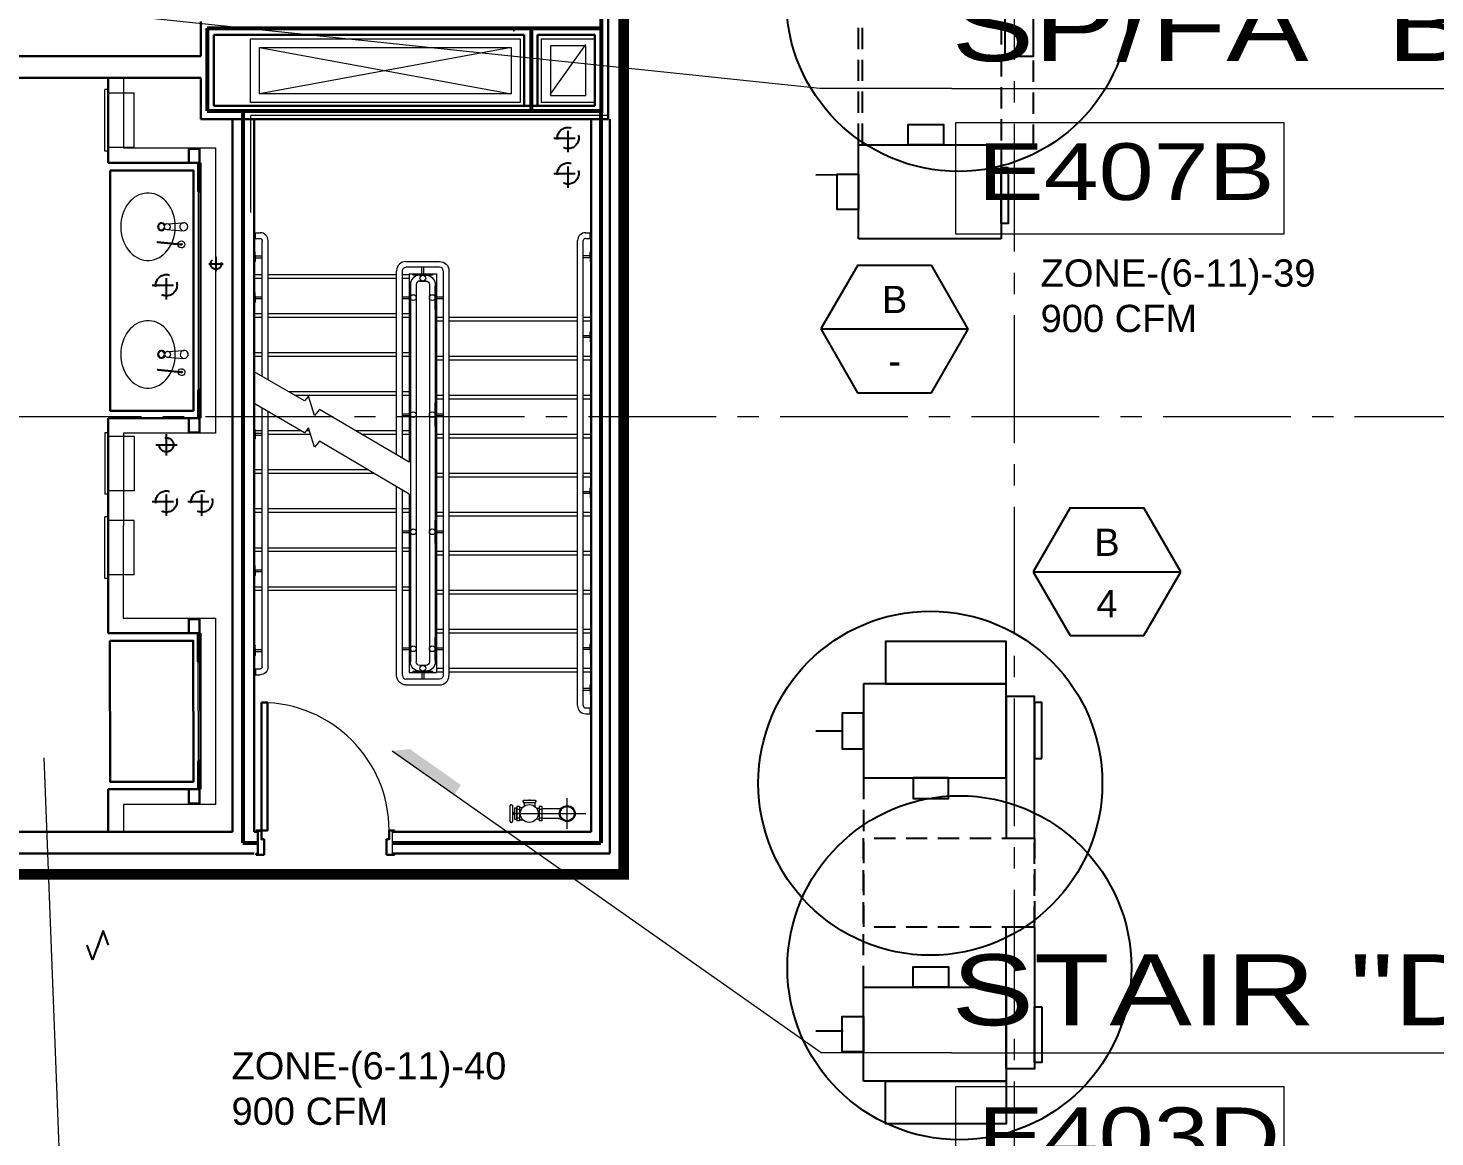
# Model space of a CAD drawing. Header units: inches. Extents: x -26012 to 27, y -3347 to 2082.
# Drawn here: x -21699 to -21302.4, y 464 to 776.6 of the extents above; entities that cross this region are included whole.
import ezdxf
from ezdxf.enums import TextEntityAlignment as Align

# ---------------------------------------------------------------- set-up
doc = ezdxf.new("R2010")
doc.units = ezdxf.units.IN
doc.header["$LTSCALE"] = 48
doc.header["$MEASUREMENT"] = 0
for name, pattern in [('A_Column Grid$0$CENTER2', [1.125, 0.75, -0.125, 0.125, -0.125]), ('Core Callout Boundary$0$DASHED2', [0.375, 0.25, -0.125]), ('HIDDEN2', [0.1875, 0.125, -0.0625]), ('NB - 5th floor_plan$0$HIDDEN2', [0.1875, 0.125, -0.0625])]:
    doc.linetypes.add(name, pattern=pattern)
doc.layers.get('0').update_dxf_attribs({"plot": 0})
for name, color, linetype in [('A104$0$A-AREA-IDEN', 8, 'Continuous'), ('A104$0$A-COUNTER', 8, 'Continuous'), ('A104$0$A-DOOR', 8, 'Continuous'), ('A104$0$A-DOOR-FRAM', 8, 'Continuous'), ('A104$0$A-FLOR-HRAL', 8, 'Continuous'), ('A104$0$A-FLOR-OPENING', 8, 'Continuous'), ('A104$0$A-FLOR-PFIX', 8, 'Continuous'), ('A104$0$A-FLOR-SLAB', 8, 'Continuous'), ('A104$0$A-FLOR-SPCL', 8, 'Continuous'), ('A104$0$A-FLOR-SPRK', 8, 'Continuous'), ('A104$0$A-FLOR-STRS', 8, 'Continuous'), ('A104$0$A-HVAC-RDFF', 8, 'Continuous'), ('A104$0$A-WALL-FULL-INTR', 8, 'Continuous'), ('A104$0$bc104 - A-WALL-FIRE', 8, 'Continuous'), ('A104$0$Level 20', 8, 'Continuous'), ('A104$0$Level 30', 8, 'Continuous'), ('A104$0$M-HVAC-Supp', 8, 'Continuous'), ('A_Column Grid$0$A-GRID-GRD1-15', 8, 'A_Column Grid$0$CENTER2'), ('CLEAR', 1, 'HIDDEN2'), ('Core Callout Boundary$0$A-Detl-Iden', 6, 'Continuous'), ('HAEQUIP', 94, 'Continuous'), ('M-HVAC-anno', 6, 'Continuous'), ('M-HVAC-blck', 6, 'Continuous'), ('M-HVAC-clrn', 1, 'HIDDEN2'), ('M-HVAC-eqpm-fptd', 94, 'Continuous'), ('M-HVAC-Flex', 5, 'Continuous'), ('M-HVAC-FUTR', 4, 'HIDDEN2'), ('M-HVAC-supp', 93, 'Continuous'), ('M-HVAC-supp @ 96', 93, 'Continuous'), ('M-HVAC-TEXT', 6, 'Continuous'), ('NB - 5th floor_plan$0$STWETSTACK', 1, 'NB - 5th floor_plan$0$HIDDEN2'), ('XREF', 8, 'Continuous')]:
    doc.layers.add(name, color=color, linetype=linetype)
doc.styles.add('A104$0$Arial', font='arial.ttf', dxfattribs={"height": 0.076839})
doc.styles.add('A104$0$style-Arial', font='arial.ttf')
doc.styles.add('M08', font='arial.ttf', dxfattribs={"height": 7.68})

# ---------------------------------------------------------------- blocks, each defined once
blk = doc.blocks.new('A104')
at = {"layer": 'A104$0$A-AREA-IDEN', "lineweight": 13}
for p, q in [((-21438.6568, 759.5893, 0.2066), (-21293.1152, 759.5893, 0.2066)), ((-21438.6568, 487.7276, 0.2066), (-21269.1206, 487.7276, 0.2066))]:
    blk.add_line(p, q, dxfattribs=at)
at = {"layer": 'A104$0$A-AREA-IDEN', "lineweight": 0, "elevation": 0.2066, "flags": 128}
for points in [[(-21438.6568, 759.5893), (-21475.7856, 759.5893), (-21899.5733, 804.0789)], [(-21438.6568, 487.7276), (-21475.4645, 487.7276), (-21596.3269, 572.8122)], [(-21643.307, 431.818), (-21689.0762, 431.818), (-21694.499, 570.8733)]]:
    blk.add_lwpolyline(points, dxfattribs=at)
at = {"layer": 'A104$0$A-AREA-IDEN', "lineweight": 0, "extrusion": (0, 0, -1)}
blk.add_solid([(21596.3269, 572.8122, -0.2066), (21578.8529, 560.5108, -0.2066), (21591.4235, 573.3929, -0.2066), (21576.96, 563.2109, -0.2066)], dxfattribs=at)
blk.add_solid([(21596.3269, 572.8122, -0.2066), (21578.8529, 560.5108, -0.2066), (21591.4235, 573.3929, -0.2066), (21576.96, 563.2109, -0.2066)], dxfattribs=at)
at = {"layer": 'A104$0$A-AREA-IDEN', "lineweight": 13}
for points in [[(-21437.457, 750.0726, 0.2066), (-21345.019, 750.0726, 0.2066), (-21345.019, 718.543, 0.2066), (-21437.457, 718.543, 0.2066)], [(-21437.457, 478.2109, 0.2066), (-21345.019, 478.2109, 0.2066), (-21345.019, 446.6813, 0.2066), (-21437.457, 446.6813, 0.2066)]]:
    blk.add_3dface(points, dxfattribs=at)
at = {"layer": 'A104$0$A-COUNTER', "lineweight": 30, "extrusion": (-7.22742e-37, -3.27481e-28, -1), "flags": 128}
blk.add_lwpolyline([(21675.8922, 736.5346), (21652.3886, 736.5346), (21652.3885, 668.7845), (21675.892, 668.7845), (21675.8922, 736.5346)], dxfattribs=at)
at = {"layer": 'A104$0$A-COUNTER', "lineweight": 30, "extrusion": (-2.06805e-36, -9.37051e-28, -1), "flags": 128}
blk.add_lwpolyline([(21675.9341, 603.9168), (21652.4306, 603.9168), (21652.3889, 564.1596), (21675.8924, 564.1596), (21675.9341, 603.9168)], dxfattribs=at)
at = {"layer": 'A104$0$A-DOOR', "lineweight": 0}
blk.add_ellipse((-21633.2308, 550.4787), major_axis=(25.4669, -25.489), ratio=0.9982654, start_param=0.78496414, end_param=2.35576046, dxfattribs=at)
at = {"layer": 'A104$0$A-DOOR', "lineweight": 30}
blk.add_3dface([(-21633.2308, 586.4787), (-21631.4808, 586.4787), (-21631.4808, 550.4162), (-21633.2308, 550.4162)], dxfattribs=at)
at = {"layer": 'A104$0$A-DOOR-FRAM', "lineweight": 30}
for p, q in [((-21634.7314, 550.4163), (-21633.2304, 550.4163)), ((-21634.7314, 550.4163), (-21634.7314, 550.0413)), ((-21633.2304, 550.4163), (-21633.2304, 547.9941)), ((-21633.2304, 547.9941), (-21632.48, 547.9941)), ((-21632.48, 547.9941), (-21632.48, 543.5413)), ((-21597.2304, 547.9941), (-21597.9809, 547.9941)), ((-21597.9809, 547.9941), (-21597.9809, 543.5413)), ((-21595.7295, 550.4163), (-21597.2304, 550.4163)), ((-21597.2304, 550.4163), (-21597.2304, 547.9941)), ((-21595.7295, 550.4163), (-21595.7295, 550.0413)), ((-21634.7314, 543.5413), (-21634.7314, 543.9163)), ((-21632.48, 543.5413), (-21634.7314, 543.5413)), ((-21597.9809, 543.5413), (-21595.7295, 543.5413)), ((-21595.7295, 543.5413), (-21595.7295, 543.9163))]:
    blk.add_line(p, q, dxfattribs=at)
at = {"layer": 'A104$0$A-DOOR-FRAM', "lineweight": 13}
for p, q in [((-21634.7314, 550.0413), (-21634.5813, 550.0413)), ((-21634.5813, 550.2662), (-21633.3805, 550.2662)), ((-21634.5813, 550.2662), (-21634.5813, 550.0413)), ((-21633.3805, 550.2662), (-21633.3805, 547.844)), ((-21633.3805, 547.844), (-21632.63, 547.844)), ((-21632.63, 547.844), (-21632.63, 543.6914)), ((-21597.0803, 547.844), (-21597.8308, 547.844)), ((-21597.8308, 547.844), (-21597.8308, 543.6914)), ((-21595.8796, 550.2662), (-21597.0803, 550.2662)), ((-21597.0803, 550.2662), (-21597.0803, 547.844)), ((-21595.8796, 550.2662), (-21595.8796, 550.0413)), ((-21595.7295, 550.0413), (-21595.8796, 550.0413)), ((-21634.5813, 543.9163), (-21634.7314, 543.9163)), ((-21634.5813, 543.6914), (-21634.5813, 543.9163)), ((-21632.63, 543.6914), (-21634.5813, 543.6914)), ((-21597.8308, 543.6914), (-21595.8796, 543.6914)), ((-21595.8796, 543.6914), (-21595.8796, 543.9163)), ((-21595.8796, 543.9163), (-21595.7295, 543.9163))]:
    blk.add_line(p, q, dxfattribs=at)
at = {"layer": 'A104$0$A-FLOR-HRAL', "lineweight": 13}
for p, q in [((-21634.857, 718.9729), (-21633.6071, 718.9729)), ((-21634.857, 717.3479), (-21634.857, 718.9729)), ((-21541.8565, 718.9728), (-21540.6065, 718.9728)), ((-21540.6066, 718.9728), (-21540.6066, 717.3478)), ((-21634.857, 717.3479), (-21633.6071, 717.3479)), ((-21632.9816, 678.474), (-21632.9821, 716.7229)), ((-21631.3566, 677.5273), (-21631.3571, 716.7229)), ((-21544.1065, 585.6113), (-21544.1065, 716.7228)), ((-21542.4815, 585.6113), (-21542.4815, 716.7228)), ((-21541.8565, 717.3478), (-21540.6066, 717.3478)), ((-21592.4821, 710.8472), (-21582.982, 710.8472)), ((-21595.1068, 656.2925), (-21595.1071, 708.2222)), ((-21593.4818, 655.3337), (-21593.4821, 708.2219)), ((-21582.982, 709.2222), (-21592.4821, 709.2222)), ((-21588.6071, 706.9722), (-21585.8571, 706.9722)), ((-21581.982, 708.2222), (-21581.9817, 594.0976)), ((-21580.357, 708.2221), (-21580.3567, 594.0964)), ((-21591.2321, 704.3472), (-21591.2317, 643.3409)), ((-21589.6071, 704.3472), (-21589.6067, 642.3821)), ((-21588.6071, 705.3472), (-21586.8571, 705.3472)), ((-21585.8571, 704.3466), (-21585.8567, 597.9722)), ((-21584.2321, 704.3462), (-21584.2317, 597.9722)), ((-21632.9809, 596.597), (-21632.9815, 669.4739)), ((-21631.356, 596.481), (-21631.3565, 668.5272)), ((-21595.1063, 594.0972), (-21595.1067, 647.2925)), ((-21593.4814, 594.0974), (-21593.4817, 646.3336)), ((-21591.2317, 643.3409), (-21591.2313, 597.9778)), ((-21589.6067, 642.3821), (-21589.6064, 597.9757)), ((-21634.8569, 595.972), (-21633.6067, 595.972)), ((-21634.8569, 595.972, 0), (-21634.8569, 594.347, 0)), ((-21586.8567, 596.9722), (-21588.6067, 596.9722)), ((-21586.8567, 595.3472), (-21588.6067, 595.3472)), ((-21634.8569, 594.347), (-21633.6067, 594.347)), ((-21582.9817, 593.0972), (-21592.4817, 593.0972)), ((-21592.4817, 591.4722), (-21582.9817, 591.4722)), ((-21541.8565, 584.9837), (-21540.6068, 584.9837)), ((-21541.8565, 583.3357), (-21540.6068, 583.3357)), ((-21540.6068, 584.9837), (-21540.6068, 583.3357))]:
    blk.add_line(p, q, dxfattribs=at)
at = {"layer": 'A104$0$A-FLOR-HRAL', "lineweight": 0, "extrusion": (0, 0, -1)}
for p, q in [((-21635.1932, 713.6638, -0.0005), (-21635.1371, 713.6638, -0.0005)), ((-21635.1932, 710.657, -0.0005), (-21635.1932, 713.6638, -0.0005)), ((-21635.1932, 710.657, -0.0005), (-21635.1371, 710.657, -0.0005)), ((-21634.9496, 712.1662, -0.0005), (-21634.9496, 713.4763, -0.0005)), ((-21634.9496, 712.1662, -0.0005), (-21634.9496, 710.8445, -0.0005)), ((-21634.8246, 712.4162, -0.0005), (-21632.981, 712.4162, -0.0005)), ((-21634.8246, 711.9162, -0.0005), (-21632.981, 711.9162, -0.0005)), ((-21635.1932, 702.1631, -0.0005), (-21635.1371, 702.1631, -0.0005)), ((-21635.1932, 699.1563, -0.0005), (-21635.1932, 702.1631, -0.0005)), ((-21635.1932, 699.1563, -0.0005), (-21635.1371, 699.1563, -0.0005)), ((-21634.9496, 700.6655, -0.0005), (-21634.9496, 701.9756, -0.0005)), ((-21634.9496, 700.6655, -0.0005), (-21634.9496, 699.3438, -0.0005)), ((-21634.8246, 700.9155, -0.0005), (-21632.981, 700.9155, -0.0005)), ((-21634.8246, 700.4155, -0.0005), (-21632.981, 700.4155, -0.0005)), ((-21635.1932, 663.663, -0.0005), (-21635.1371, 663.663, -0.0005)), ((-21635.1932, 660.6562, -0.0005), (-21635.1932, 663.663, -0.0005)), ((-21634.9496, 662.1653, -0.0005), (-21634.9496, 663.4755, -0.0005)), ((-21634.8246, 662.4153, -0.0005), (-21632.981, 662.4153, -0.0005)), ((-21635.1932, 660.6562, -0.0005), (-21635.1371, 660.6562, -0.0005)), ((-21634.9496, 662.1653, -0.0005), (-21634.9496, 660.8437, -0.0005)), ((-21634.8246, 661.9153, -0.0005), (-21632.981, 661.9153, -0.0005)), ((-21635.1932, 625.1628, -0.0005), (-21635.1371, 625.1628, -0.0005)), ((-21635.1932, 622.1561, -0.0005), (-21635.1932, 625.1628, -0.0005)), ((-21634.9496, 623.6652, -0.0005), (-21634.9496, 624.9753, -0.0005)), ((-21634.9496, 623.6652, -0.0005), (-21634.9496, 622.3436, -0.0005)), ((-21634.8246, 623.9152, -0.0005), (-21632.981, 623.9152, -0.0005)), ((-21634.8246, 623.4152, -0.0005), (-21632.981, 623.4152, -0.0005)), ((-21635.1932, 622.1561, -0.0005), (-21635.1371, 622.1561, -0.0005)), ((-21540.514, 601.6539, -0.0005), (-21540.514, 602.9756, -0.0005)), ((-21540.2704, 603.1631, -0.0005), (-21540.3265, 603.1631, -0.0005)), ((-21540.2704, 603.1631, -0.0005), (-21540.2704, 600.1563, -0.0005)), ((-21540.639, 601.9039, -0.0005), (-21542.4826, 601.9039, -0.0005)), ((-21540.639, 601.4039, -0.0005), (-21542.4826, 601.4039, -0.0005)), ((-21540.514, 601.6539, -0.0005), (-21540.514, 600.3438, -0.0005)), ((-21540.2704, 600.1563, -0.0005), (-21540.3265, 600.1563, -0.0005)), ((-21540.514, 590.1679, -0.0005), (-21540.514, 591.4896, -0.0005)), ((-21540.2704, 591.6771, -0.0005), (-21540.3265, 591.6771, -0.0005)), ((-21540.2704, 591.6771, -0.0005), (-21540.2704, 588.6703, -0.0005)), ((-21540.639, 590.4179, -0.0005), (-21542.4826, 590.4179, -0.0005)), ((-21540.639, 589.9179, -0.0005), (-21542.4826, 589.9179, -0.0005)), ((-21540.514, 590.1679, -0.0005), (-21540.514, 588.8578, -0.0005)), ((-21540.2704, 588.6703, -0.0005), (-21540.3265, 588.6703, -0.0005))]:
    blk.add_line(p, q, dxfattribs=at)
at = {"layer": 'A104$0$A-FLOR-HRAL', "lineweight": 0}
for p, q in [((-21540.639, 712.4162), (-21542.4826, 712.4162)), ((-21540.639, 711.9162), (-21542.4826, 711.9162)), ((-21540.514, 712.1662), (-21540.514, 713.4763)), ((-21540.514, 712.1662), (-21540.514, 710.8445)), ((-21540.2704, 713.6638), (-21540.3265, 713.6638)), ((-21540.2704, 710.657), (-21540.3265, 710.657)), ((-21540.2704, 710.657), (-21540.2704, 713.6638)), ((-21587.9821, 706.9722), (-21587.9821, 709.2222)), ((-21587.4821, 706.9722), (-21587.4821, 709.2222)), ((-21593.4814, 700.9097), (-21591.2314, 700.9097)), ((-21593.4814, 700.4097), (-21591.2314, 700.4097)), ((-21584.2317, 700.9097), (-21581.9817, 700.9097)), ((-21584.2317, 700.4097), (-21581.9817, 700.4097)), ((-21540.514, 689.6661), (-21540.514, 690.9762)), ((-21540.2704, 691.1637), (-21540.3265, 691.1637)), ((-21540.2704, 688.1569), (-21540.2704, 691.1637)), ((-21540.639, 689.9161), (-21542.4826, 689.9161)), ((-21540.639, 689.4161), (-21542.4826, 689.4161)), ((-21540.514, 689.6661), (-21540.514, 688.3444)), ((-21540.2704, 688.1569), (-21540.3265, 688.1569)), ((-21593.4814, 667.9097), (-21591.2314, 667.9097)), ((-21593.4814, 667.4097), (-21591.2314, 667.4097)), ((-21584.2317, 667.9097), (-21581.9817, 667.9097)), ((-21584.2317, 667.4097), (-21581.9817, 667.4097)), ((-21540.514, 645.6658), (-21540.514, 646.9759)), ((-21540.2704, 647.1634), (-21540.3265, 647.1634)), ((-21540.2704, 644.1566), (-21540.2704, 647.1634)), ((-21540.639, 645.9158), (-21542.4826, 645.9158)), ((-21540.639, 645.4158), (-21542.4826, 645.4158)), ((-21540.514, 645.6658), (-21540.514, 644.3441)), ((-21540.2704, 644.1566), (-21540.3265, 644.1566)), ((-21593.4814, 634.9097), (-21591.2314, 634.9097)), ((-21584.2317, 634.9097), (-21581.9817, 634.9097)), ((-21593.4814, 634.4097), (-21591.2314, 634.4097)), ((-21584.2317, 634.4097), (-21581.9817, 634.4097)), ((-21635.1932, 602.6629, 0), (-21635.1371, 602.6629, 0)), ((-21635.1932, 602.6629, 0), (-21635.1932, 599.6561, 0)), ((-21635.1932, 599.6561, 0), (-21635.1371, 599.6561, 0)), ((-21634.9496, 601.1537, 0), (-21634.9496, 602.4754, 0)), ((-21634.9496, 601.1537, 0), (-21634.9496, 599.8436, 0)), ((-21634.8246, 601.4037, 0), (-21632.981, 601.4037, 0)), ((-21634.8246, 600.9037, 0), (-21632.981, 600.9037, 0)), ((-21593.4814, 601.9097), (-21591.2314, 601.9097)), ((-21593.4814, 601.4097), (-21591.2314, 601.4097)), ((-21584.2317, 601.9097), (-21581.9817, 601.9097)), ((-21584.2317, 601.4097), (-21581.9817, 601.4097)), ((-21587.9817, 595.3472), (-21587.9817, 593.0972)), ((-21587.4817, 595.3472), (-21587.4817, 593.0972))]:
    blk.add_line(p, q, dxfattribs=at)
at = {"layer": 'A104$0$A-FLOR-HRAL', "lineweight": 13}
for centre, radius, start, end in [((-21633.6071, 716.7229), 2.25, 359.999997, 89.999996), ((-21541.8565, 716.7228), 2.25, 89.999997, 179.999999), ((-21541.8565, 716.7228), 0.625, 89.999997, 179.999999), ((-21592.4821, 708.2222), 2.625, 90, 180), ((-21588.6071, 704.3472), 2.625, 90.000001, 180), ((-21582.982, 708.2222), 1, 360, 90.000033), ((-21588.6071, 704.3472), 1, 90.000001, 180), ((-21592.4817, 594.0972), 1, 179.984657, 270.000033), ((-21582.9817, 594.0972), 2.625, 270, 359.982985), ((-21541.8565, 585.5857), 2.25, 180.12651, 269.999997), ((-21541.8565, 585.6087), 0.625, 179.761896, 269.999997)]:
    blk.add_arc(centre, radius, start, end, dxfattribs=at)
at = {"layer": 'A104$0$A-FLOR-HRAL', "lineweight": 13, "extrusion": (0, 0, -1)}
for centre, radius, start, end in [((21633.6071, 716.7229), 0.625, 90.000003, 180.000003), ((21582.982, 708.2222), 2.625, 90, 180.000889), ((21592.4821, 708.2222), 1, 359.983187, 90.000033), ((21586.8571, 704.3472), 2.625, 90.000001, 180), ((21586.8571, 704.3472), 1, 89.999999, 180.034794), ((21633.6067, 596.597), 0.625, 180.000003, 270.000004), ((21633.6067, 596.597), 2.25, 180.000003, 270.000003), ((21588.6067, 597.9722), 2.625, 269.999967, 0.123302), ((21588.6067, 597.9722), 1, 269.999967, 0.199773), ((21586.8567, 597.9722), 2.625, 180, 269.999967), ((21586.8567, 597.9722), 1, 180, 269.999967), ((21592.4817, 594.0972), 2.625, 270, 360), ((21582.9817, 594.0972), 1, 179.976506, 270.000033)]:
    blk.add_arc(centre, radius, start, end, dxfattribs=at)
at = {"layer": 'A104$0$A-FLOR-HRAL', "lineweight": 0}
for centre, radius, start, end in [((-21635.1371, 713.4763, -0.0005), 0.1875, 0, 90), ((-21635.1371, 710.8445, -0.0005), 0.1875, 270, 0), ((-21634.8246, 711.7912, -0.0005), 0.125, 90, 180), ((-21540.639, 712.5412), 0.125, 270, 0), ((-21635.1371, 701.9756, -0.0005), 0.1875, 0, 90), ((-21635.1371, 699.3438, -0.0005), 0.1875, 270, 0), ((-21634.8246, 700.2905, -0.0005), 0.125, 90, 180), ((-21540.639, 690.0411), 0.125, 270, 0), ((-21635.1371, 663.4755, -0.0005), 0.1875, 0, 90), ((-21635.1371, 660.8437, -0.0005), 0.1875, 270, 0), ((-21634.8246, 661.7903, -0.0005), 0.125, 90, 180), ((-21540.639, 646.0408), 0.125, 270, 0), ((-21635.1371, 624.9753, -0.0005), 0.1875, 0, 90), ((-21634.8246, 623.2902, -0.0005), 0.125, 90, 180), ((-21635.1371, 622.3436, -0.0005), 0.1875, 270, 0), ((-21540.3265, 602.9756, -0.0005), 0.1875, 90, 180), ((-21634.8246, 600.7787, 0), 0.125, 90, 180), ((-21540.639, 602.0289, -0.0005), 0.125, 270, 0), ((-21540.3265, 600.3438, -0.0005), 0.1875, 180, 270), ((-21540.3265, 591.4896, -0.0005), 0.1875, 90, 180), ((-21540.639, 590.5429, -0.0005), 0.125, 270, 0), ((-21540.3265, 588.8578, -0.0005), 0.1875, 180, 270)]:
    blk.add_arc(centre, radius, start, end, dxfattribs=at)
at = {"layer": 'A104$0$A-FLOR-HRAL', "lineweight": 0, "extrusion": (0, 0, -1)}
for centre, radius, start, end in [((21634.8246, 712.5412, 0.0005), 0.125, 270, 0), ((21540.639, 711.7912), 0.125, 90, 180), ((21540.3265, 713.4763), 0.1875, 0, 90), ((21540.3265, 710.8445), 0.1875, 270, 0), ((21634.8246, 701.0405, 0.0005), 0.125, 270, 0), ((21540.3265, 690.9762), 0.1875, 0, 90), ((21540.639, 689.2911), 0.125, 90, 180), ((21540.3265, 688.3444), 0.1875, 270, 0), ((21634.8246, 662.5403, 0.0005), 0.125, 270, 0), ((21540.3265, 646.9759), 0.1875, 0, 90), ((21540.639, 645.2908), 0.125, 90, 180), ((21540.3265, 644.3441), 0.1875, 270, 0), ((21634.8246, 624.0402, 0.0005), 0.125, 270, 0), ((21635.1371, 602.4754, 0), 0.1875, 90, 180), ((21635.1371, 599.8436, 0), 0.1875, 180, 270), ((21634.8246, 601.5287, 0), 0.125, 270, 0), ((21540.639, 601.2789, 0.0005), 0.125, 90, 180), ((21540.639, 589.7929, 0.0005), 0.125, 90, 180)]:
    blk.add_arc(centre, radius, start, end, dxfattribs=at)
at = {"layer": 'A104$0$A-FLOR-OPENING', "lineweight": 0}
for p in [(-21535.4818, 751.9933), (-21636.2318, 724.6613)]:
    blk.add_line(p, (-21636.2318, 751.9933), dxfattribs=at)
for points in [[(-21636.2736, 773.6574), (-21560.2736, 773.6574), (-21560.2736, 755.6574), (-21636.2736, 755.6574)], [(-21554.2736, 773.6574), (-21539.2736, 773.6574), (-21539.2736, 755.6574), (-21554.2736, 755.6574)]]:
    blk.add_3dface(points, dxfattribs=at)
at = {"layer": 'A104$0$A-FLOR-PFIX', "lineweight": 13}
for p, q in [((-21659.8886, 721.4703), (-21655.1914, 721.7807)), ((-21659.8886, 719.8488), (-21655.1914, 719.5384)), ((-21659.7635, 685.4703), (-21655.0662, 685.7807)), ((-21659.7635, 683.8488), (-21655.0662, 683.5384))]:
    blk.add_line(p, q, dxfattribs=at)
at = {"layer": 'A104$0$A-FLOR-PFIX', "lineweight": 13, "extrusion": (0, 0, -1)}
for p, q in [((-21662.5351, 716.2181), (-21656.0297, 715.5549)), ((-21662.5134, 716.4665), (-21656.0121, 715.8021)), ((-21662.4725, 680.218), (-21655.9671, 679.5549)), ((-21662.4508, 680.4665), (-21655.9495, 679.8021))]:
    blk.add_line(p, q, dxfattribs=at)
at = {"layer": 'A104$0$A-FLOR-PFIX', "lineweight": 0}
for centre in [(-21655.1173, 720.6596), (-21654.9921, 684.6596)]:
    blk.add_arc(centre, 1.1236, 105.910271, 266.219372, dxfattribs=at)
at = {"layer": 'A104$0$A-FLOR-PFIX', "lineweight": 13}
for centre in [(-21655.1173, 720.6596), (-21654.9921, 684.6596)]:
    blk.add_arc(centre, 1.1236, 266.219372, 93.780628, dxfattribs=at)
for centre, major_axis, ratio, start_param, end_param in [((-21665.2048, 720.6596), (0, -9.5005), 0.80916883, 1.6718291, 7.75225316), ((-21659.7591, 720.6596), (0.8884, 0), 0.9222097, 1.71386052, 4.56932479), ((-21665.2048, 720.6553), (0, -9.5005), 0.80916883, 1.47083188, 1.67165562), ((-21665.2046, 684.6596), (0, -9.5005), 0.80916883, 1.67165562, 7.75312234), ((-21659.634, 684.6596), (0.8884, 0), 0.9222097, 1.71386052, 4.56932479), ((-21665.2046, 684.6596), (0, -9.5005), 0.80916883, 1.47083188, 1.67165562)]:
    blk.add_ellipse(centre, major_axis=major_axis, ratio=ratio, start_param=start_param, end_param=end_param, dxfattribs=at)
at = {"layer": 'A104$0$A-FLOR-PFIX', "lineweight": 0}
for centre, major_axis, ratio, start_param, end_param in [((-21661.4142, 720.6588), (0, 1.1251), 0.97753003, 5.20829141, 10.50067489), ((-21661.4142, 720.6588), (0, 0.8751), 0.97753003, 5.02794945, 10.68102131), ((-21659.7591, 720.6596), (0.8884, 0), 0.9222097, 4.71238898, 7.85398163), ((-21661.4141, 684.6588), (0, 1.1251), 0.97753003, 5.09815197, 10.61076194), ((-21661.4141, 684.6588), (0, 0.8751), 0.97753003, 4.74756061, 10.99648424), ((-21659.634, 684.6596), (0.8884, 0), 0.9222097, 4.71238898, 7.85398163)]:
    blk.add_ellipse(centre, major_axis=major_axis, ratio=ratio, start_param=start_param, end_param=end_param, dxfattribs=at)
at = {"layer": 'A104$0$A-FLOR-PFIX', "lineweight": 13, "extrusion": (0, 0, -1)}
for centre, major_axis, start_param, end_param in [((-21662.5228, 716.3402), (-0.0234, -0.1208), 6.19547185, 9.3370645), ((-21655.8187, 715.6596), (0.1874, 0.9663), 4.74938775, 10.78245637), ((-21662.4601, 680.3402), (-0.0234, -0.1208), 6.19547185, 9.3370645), ((-21655.756, 679.6596), (0.1874, 0.9663), 4.74938775, 10.78245637)]:
    blk.add_ellipse(centre, major_axis=major_axis, ratio=0.97753003, start_param=start_param, end_param=end_param, dxfattribs=at)
at = {"layer": 'A104$0$A-FLOR-PFIX', "lineweight": 13}
for centre in [(-21655.8187, 715.6596), (-21655.756, 679.6596)]:
    blk.add_ellipse(centre, major_axis=(-0.0469, -0.2416), ratio=0.97753003, dxfattribs=at)
at = {"layer": 'A104$0$A-FLOR-SLAB', "lineweight": 0}
blk.add_point((-21562.0442, 775.9104), dxfattribs=at)
at = {"layer": 'A104$0$A-FLOR-SPCL', "lineweight": 13, "extrusion": (0, 0, -1)}
for p, q in [((-21677.3308, 742.0035), (-21677.3298, 759.3156)), ((-21676.3928, 759.317), (-21677.3298, 759.3156)), ((-21676.3938, 742.005), (-21676.3928, 759.317)), ((-21669.1423, 758.3156), (-21676.3928, 758.3165)), ((-21669.1438, 743.0035), (-21669.1423, 758.3156)), ((-21676.3938, 742.005), (-21677.3308, 742.0035)), ((-21669.1438, 743.0035), (-21676.3933, 743.0045)), ((-21676.3936, 662.5331), (-21677.3306, 662.5346)), ((-21677.3306, 662.5346), (-21677.3296, 645.2225)), ((-21676.3936, 662.5331), (-21676.3926, 645.2211)), ((-21669.1436, 661.5346), (-21676.3931, 661.5336)), ((-21669.1436, 661.5346), (-21669.1421, 646.2225)), ((-21676.3926, 645.2211), (-21677.3296, 645.2225)), ((-21669.1421, 646.2225), (-21676.3926, 646.2216)), ((-21677.3321, 621.5035), (-21677.3311, 638.8156)), ((-21676.3941, 638.817), (-21677.3311, 638.8156)), ((-21676.3951, 621.505), (-21676.3941, 638.817)), ((-21669.1436, 637.8156), (-21676.3941, 637.8165)), ((-21669.1451, 622.5035), (-21669.1436, 637.8156)), ((-21676.3951, 621.505), (-21677.3321, 621.5035)), ((-21669.1451, 622.5035), (-21676.3946, 622.5045))]:
    blk.add_line(p, q, dxfattribs=at)
at = {"layer": 'A104$0$A-FLOR-SPRK', "lineweight": 0, "extrusion": (0, 0, -1)}
for p, q in [((-21547.0091, 555.1837), (-21547.0091, 559.5141)), ((-21562.394, 555.1837), (-21547.0091, 555.1837)), ((-21547.0091, 555.1837), (-21541.7205, 555.1837)), ((-21547.0091, 550.8533), (-21547.0091, 555.1837))]:
    blk.add_line(p, q, dxfattribs=at)
at = {"layer": 'A104$0$A-FLOR-SPRK', "lineweight": 13, "extrusion": (0, 0, -1)}
for p, q in [((-21560.4762, 556.336), (-21561.2262, 556.336)), ((-21560.4574, 557.1837), (-21561.2074, 557.1837)), ((-21561.2074, 557.1827), (-21561.2074, 553.1607)), ((-21560.4574, 556.336), (-21561.2074, 556.336)), ((-21560.4574, 557.1837), (-21560.4574, 553.1837)), ((-21560.4574, 556.9337), (-21559.5177, 556.9337)), ((-21559.4162, 558.9466), (-21555.9162, 558.9466)), ((-21559.4162, 558.9466), (-21559.4162, 558.2718)), ((-21559.4162, 558.2718), (-21555.9162, 558.2718)), ((-21559.1662, 558.2718), (-21559.1662, 557.2669)), ((-21556.1662, 558.2718), (-21556.1662, 557.162)), ((-21555.9162, 558.9466), (-21555.9162, 558.2718)), ((-21555.676, 556.6837), (-21554.9147, 556.6837)), ((-21554.1836, 556.336), (-21554.9336, 556.336)), ((-21554.1647, 557.1837), (-21554.9147, 557.1837)), ((-21554.9147, 557.1827), (-21554.9147, 553.1607)), ((-21554.1647, 557.1837), (-21554.1647, 553.1837)), ((-21549.4806, 556.5587), (-21554.1647, 556.5587)), ((-21560.4762, 555.1869), (-21561.2074, 555.1869)), ((-21560.4762, 553.9153), (-21561.2074, 553.9153)), ((-21560.4574, 553.1837), (-21561.2074, 553.1837)), ((-21560.4574, 553.4337), (-21559.5177, 553.4337)), ((-21555.692, 553.6837), (-21554.9147, 553.6837)), ((-21554.1836, 553.9153), (-21554.9147, 553.9153)), ((-21554.1647, 553.1837), (-21554.9147, 553.1837)), ((-21549.4806, 553.8087), (-21554.1647, 553.8087))]:
    blk.add_line(p, q, dxfattribs=at)
at = {"layer": 'A104$0$A-FLOR-SPRK', "lineweight": 13, "flags": 128}
for points in [[(-21563.0876, 552.9263), (-21563.0876, 557.4367)], [(-21562.8376, 557.6867), (-21562.6822, 557.6867)], [(-21562.4322, 557.4367), (-21562.4322, 552.9263)], [(-21562.6822, 552.6763), (-21562.8376, 552.6763)]]:
    blk.add_lwpolyline(points, dxfattribs=at)
at = {"layer": 'A104$0$A-FLOR-SPRK', "lineweight": 13}
for radius in [2.25, 2]:
    blk.add_circle((-21547.0091, 555.1837), radius, dxfattribs=at)
for centre, radius, start, end in [((-21562.8376, 557.4367), 0.25, 90, 180), ((-21549.5329, 558.4256), 1.8674, 271.602858, 303.736164), ((-21562.8376, 552.9263), 0.25, 180, 270), ((-21562.6822, 552.9263), 0.25, 270, 0)]:
    blk.add_arc(centre, radius, start, end, dxfattribs=at)
at = {"layer": 'A104$0$A-FLOR-SPRK', "lineweight": 13, "extrusion": (0, 0, -1)}
for centre, radius, start, end in [((21562.6822, 557.4367), 0.25, 90, 180), ((21549.5329, 551.9419), 1.8674, 91.602858, 123.736164)]:
    blk.add_arc(centre, radius, start, end, dxfattribs=at)
at = {"layer": 'A104$0$A-FLOR-SPRK', "lineweight": 13}
blk.add_ellipse((-21557.7086, 555.1946), major_axis=(0, 2.5198), ratio=0.99998918, dxfattribs=at)
for points in [[(-21561.8915, 555.4322), (-21562.4219, 555.4322), (-21562.4219, 554.986), (-21561.8915, 554.986)], [(-21561.2045, 556.7466), (-21561.8915, 556.7466), (-21561.8915, 553.6112), (-21561.2045, 553.6112)], [(-21559.5353, 558.7553), (-21559.5353, 558.4774), (-21559.4161, 558.4774), (-21559.4161, 558.7553)], [(-21557.8723, 558.9466), (-21557.8723, 559.0994), (-21557.4354, 559.0994), (-21557.4354, 558.9466)], [(-21555.9162, 558.7553), (-21555.9162, 558.4774), (-21555.7971, 558.4774), (-21555.7971, 558.7553)]]:
    blk.add_3dface(points, dxfattribs=at)
at = {"layer": 'A104$0$A-FLOR-STRS', "lineweight": 13}
for p, q in [((-21635.2321, 706.1603), (-21632.9821, 706.1603)), ((-21631.3571, 706.1603), (-21595.1071, 706.1603)), ((-21593.4821, 706.1603), (-21591.6067, 706.1603)), ((-21635.2317, 695.1605), (-21632.9817, 695.1605)), ((-21631.3567, 695.1605), (-21595.1067, 695.1605)), ((-21593.4817, 695.1605), (-21591.6067, 695.1605)), ((-21583.8567, 695.1603), (-21581.9817, 695.1603)), ((-21580.3567, 695.1603), (-21544.1065, 695.1603)), ((-21635.2318, 684.1601), (-21632.9817, 684.1601)), ((-21635.2318, 684.16), (-21632.9817, 684.16)), ((-21631.3567, 684.1603), (-21595.1067, 684.1603)), ((-21593.4817, 684.1603), (-21591.6067, 684.1603)), ((-21583.8567, 684.1601), (-21581.9817, 684.1601)), ((-21580.3567, 684.1601), (-21544.1065, 684.1602)), ((-21623.8594, 673.1597), (-21595.1067, 673.1597)), ((-21593.4817, 673.1603), (-21591.6067, 673.1603)), ((-21583.8567, 673.16), (-21581.9817, 673.16)), ((-21580.3567, 673.16), (-21544.1065, 673.16)), ((-21542.4815, 673.16), (-21540.2316, 673.16)), ((-21631.3565, 662.1597), (-21619.4, 662.1597)), ((-21605.0503, 662.1597), (-21595.1067, 662.1597)), ((-21593.4817, 662.1603), (-21591.6067, 662.1603)), ((-21583.8567, 662.1598), (-21581.9817, 662.1598)), ((-21580.3567, 662.16), (-21544.1065, 662.16)), ((-21542.4815, 662.1599), (-21540.2317, 662.1599)), ((-21635.2318, 651.1598), (-21632.9817, 651.1598)), ((-21631.3567, 651.1597), (-21601.6608, 651.1597)), ((-21583.8567, 651.1597), (-21581.9817, 651.1597)), ((-21580.3567, 651.16), (-21544.1065, 651.16)), ((-21542.4815, 651.1597), (-21540.3561, 651.1597)), ((-21635.2318, 640.1597), (-21632.9817, 640.1597)), ((-21631.3567, 640.1597), (-21595.1067, 640.1597)), ((-21593.4817, 640.1597), (-21591.6067, 640.1597)), ((-21583.8567, 640.1597), (-21581.9817, 640.1597)), ((-21580.3567, 640.16), (-21544.1065, 640.16)), ((-21542.4815, 640.1597), (-21540.2317, 640.1597)), ((-21635.2318, 629.1595), (-21632.9817, 629.1595)), ((-21631.3567, 629.1595), (-21595.1067, 629.1595)), ((-21593.4817, 629.1595), (-21591.6067, 629.1595)), ((-21583.8567, 629.1597), (-21581.9817, 629.1597)), ((-21580.3567, 629.1597), (-21544.1065, 629.1597)), ((-21542.4815, 629.1597), (-21540.2317, 629.1597)), ((-21635.2318, 618.1594), (-21632.9817, 618.1594)), ((-21631.3567, 618.1594), (-21595.1067, 618.1594)), ((-21593.4817, 618.1594), (-21591.6067, 618.1594)), ((-21583.8567, 618.1597), (-21581.9817, 618.1597)), ((-21580.3567, 618.1597), (-21544.1065, 618.1597)), ((-21542.4815, 618.1597), (-21540.2317, 618.1597)), ((-21583.8567, 607.1595), (-21581.9817, 607.1595)), ((-21580.3567, 607.1595), (-21544.1065, 607.1596)), ((-21542.4815, 607.1595), (-21540.2317, 607.1595)), ((-21583.8567, 596.1597), (-21581.9817, 596.1597)), ((-21580.3567, 596.1597), (-21544.1065, 596.1597)), ((-21542.4815, 596.1597), (-21540.2317, 596.1597)), ((-21542.4815, 596.1597), (-21540.2317, 596.1597))]:
    blk.add_line(p, q, dxfattribs=at)
at = {"layer": 'A104$0$A-FLOR-STRS', "lineweight": 0}
for p, q in [((-21635.232, 707.1603), (-21632.9821, 707.1603)), ((-21631.3571, 707.1603), (-21595.1071, 707.1603)), ((-21593.4821, 707.1603), (-21591.6067, 707.1603)), ((-21591.6067, 707.3472), (-21583.8567, 707.3472)), ((-21591.6067, 707.3472), (-21591.6067, 654.2273)), ((-21583.8567, 707.3472), (-21583.8567, 594.9722)), ((-21635.2316, 696.1605), (-21632.9817, 696.1605)), ((-21631.3567, 696.1605), (-21595.1067, 696.1605)), ((-21593.4817, 696.1605), (-21591.6067, 696.1605)), ((-21583.8567, 694.1603), (-21581.982, 694.1603)), ((-21580.3567, 694.1603), (-21544.1065, 694.1603)), ((-21635.2316, 685.16), (-21632.9817, 685.16)), ((-21631.3567, 685.1603), (-21595.1067, 685.1603)), ((-21593.4817, 685.1603), (-21591.6067, 685.1603)), ((-21583.8567, 683.1601), (-21581.9817, 683.1601)), ((-21580.3567, 683.1601), (-21544.1065, 683.1602)), ((-21625.576, 674.1597), (-21595.1067, 674.1597)), ((-21593.4817, 674.1603), (-21591.6067, 674.1603)), ((-21583.8567, 672.16), (-21581.9817, 672.16)), ((-21580.3567, 672.16), (-21544.1065, 672.16)), ((-21542.4815, 672.16), (-21540.2315, 672.16)), ((-21634.9496, 663.16), (-21632.9815, 663.16)), ((-21631.3565, 663.1597), (-21622.1429, 663.1597)), ((-21620.572, 663.1597), (-21619.717, 663.1597)), ((-21606.7451, 663.1597), (-21595.1067, 663.1597)), ((-21593.4817, 663.1603), (-21591.6067, 663.1603)), ((-21583.8567, 661.1598), (-21581.9817, 661.1598)), ((-21580.3567, 661.16), (-21544.1065, 661.16)), ((-21542.4815, 661.1599), (-21540.2315, 661.1599)), ((-21635.2316, 652.1598), (-21632.9817, 652.1598)), ((-21631.3567, 652.1597), (-21603.3555, 652.1597)), ((-21583.8567, 650.1597), (-21581.9817, 650.1597)), ((-21580.3567, 650.16), (-21544.1065, 650.16)), ((-21542.4815, 650.1597), (-21540.2315, 650.1597)), ((-21591.6067, 645.2273), (-21591.6067, 594.9722)), ((-21635.2316, 641.1597), (-21632.9817, 641.1597)), ((-21631.3567, 641.1597), (-21595.1067, 641.1597)), ((-21593.4817, 641.1597), (-21591.6067, 641.1597)), ((-21583.8567, 639.1597), (-21581.9817, 639.1597)), ((-21580.3567, 639.16), (-21544.1065, 639.16)), ((-21542.4815, 639.1597), (-21540.2315, 639.1597)), ((-21635.2316, 630.1595), (-21632.9817, 630.1595)), ((-21631.3567, 630.1595), (-21595.1067, 630.1595)), ((-21593.4817, 630.1595), (-21591.6067, 630.1595)), ((-21583.8567, 628.1597), (-21581.9817, 628.1597)), ((-21580.3567, 628.1597), (-21544.1065, 628.1597)), ((-21542.4815, 628.1597), (-21540.2315, 628.1597)), ((-21635.2316, 619.1594), (-21632.9817, 619.1594)), ((-21631.3567, 619.1594), (-21595.1067, 619.1594)), ((-21593.4817, 619.1594), (-21591.6067, 619.1594)), ((-21583.8567, 617.1597), (-21581.9817, 617.1597)), ((-21580.3567, 617.1597), (-21544.1065, 617.1597)), ((-21542.4815, 617.1597), (-21540.2315, 617.1597)), ((-21583.8567, 606.1595), (-21581.9817, 606.1595)), ((-21580.3567, 606.1595), (-21544.1065, 606.1596)), ((-21542.4815, 606.1596), (-21540.2315, 606.1596)), ((-21591.6067, 594.9722), (-21583.8567, 594.9722)), ((-21583.8567, 595.1597), (-21581.9817, 595.1597)), ((-21580.3567, 595.1597), (-21544.1065, 595.1597)), ((-21542.4815, 595.1597), (-21540.2315, 595.1597))]:
    blk.add_line(p, q, dxfattribs=at)
at = {"layer": 'A104$0$A-FLOR-STRS', "lineweight": 0, "elevation": 0, "flags": 128}
for points in [[(-21591.6067, 654.2273), (-21616.8911, 669.1463), (-21618.2271, 667.4589), (-21619.9556, 672.9126), (-21621.0793, 671.54), (-21635.2322, 679.7851)], [(-21591.6067, 645.2273), (-21616.8911, 660.1463), (-21618.2271, 658.4589), (-21619.9556, 663.9126), (-21621.0793, 662.54), (-21635.2322, 670.7851)]]:
    blk.add_lwpolyline(points, dxfattribs=at)
at = {"layer": 'A104$0$A-FLOR-STRS', "lineweight": 0}
for centre in [(-21590.4065, 700.6597), (-21590.4065, 667.6597), (-21590.4065, 634.6597), (-21590.4065, 601.6597)]:
    blk.add_circle(centre, 0.8125, dxfattribs=at)
at = {"layer": 'A104$0$A-HVAC-RDFF', "lineweight": 0}
for p, q in [((-21633.7736, 771.1574), (-21562.7736, 758.1574)), ((-21562.7736, 771.1574), (-21633.7736, 758.1574)), ((-21551.7736, 757.9964), (-21541.7736, 771.9964))]:
    blk.add_line(p, q, dxfattribs=at)
at = {"layer": 'A104$0$A-HVAC-RDFF', "lineweight": 13}
blk.add_3dface([(-21541.7736, 771.6574), (-21551.7736, 771.6574), (-21551.7736, 757.6574), (-21541.7736, 757.6574)], dxfattribs=at)
at = {"layer": 'A104$0$A-WALL-FULL-INTR', "lineweight": 30}
for p, q in [((-21535.4818, 750.9933), (-21535.4818, 943.1574)), ((-21650.3559, 778.5243), (-21650.3559, 768.7847)), ((-21646.6061, 774.7743), (-21646.6071, 754.7433)), ((-21646.6061, 774.7743), (-21559.1068, 774.7743)), ((-21559.1068, 774.7743), (-21559.1077, 754.7433)), ((-21555.3568, 774.7743), (-21555.3577, 754.7433)), ((-21555.3568, 774.7743), (-21539.2318, 774.7742)), ((-21555.3568, 774.7743), (-21539.2318, 774.7742)), ((-21555.3568, 774.7743), (-21539.2318, 774.7742)), ((-21539.2318, 754.7433), (-21539.2318, 774.7742)), ((-21539.2318, 754.7433), (-21539.2318, 774.7742)), ((-21539.2318, 754.7433), (-21539.2318, 774.7742)), ((-21650.3559, 768.7847), (-21874.6309, 768.7847)), ((-21737.1342, 762.6595), (-21676.3887, 762.6596)), ((-21650.3559, 762.6596), (-21676.3887, 762.6596)), ((-21676.3886, 738.6596), (-21676.3887, 762.6596)), ((-21650.3559, 762.6596), (-21650.356, 750.9933)), ((-21539.2318, 754.7433), (-21646.6071, 754.7433)), ((-21535.4818, 750.9933), (-21650.356, 750.9933)), ((-21641.356, 750.9933), (-21641.3564, 550.0347)), ((-21635.231, 750.9933), (-21635.2314, 550.0347)), ((-21540.2703, 750.9933), (-21540.2708, 550.0347)), ((-21535.0203, 750.9933), (-21535.0208, 543.9097)), ((-21676.3886, 738.6596), (-21650.389, 738.6595)), ((-21650.389, 738.6595), (-21650.3888, 666.6595)), ((-21676.3886, 666.6596), (-21676.4306, 606.0417)), ((-21676.3888, 666.6596), (-21650.3888, 666.6595)), ((-21650.4302, 606.0417), (-21676.4305, 606.0417)), ((-21650.4303, 606.0417), (-21650.3885, 562.0346)), ((-21650.3885, 562.0346), (-21676.3888, 562.0346)), ((-21676.3888, 562.0346), (-21676.3888, 550.0346)), ((-21650.3885, 550.0346), (-21737.1386, 550.0346)), ((-21650.3885, 550.0347), (-21641.3564, 550.0347)), ((-21635.2314, 550.0347), (-21634.2314, 550.0347)), ((-21634.2314, 550.0347), (-21634.2314, 543.9097)), ((-21596.2295, 550.0347), (-21540.2708, 550.0347)), ((-21650.3885, 543.9096), (-21774.1386, 543.9096)), ((-21650.3885, 543.9097), (-21635.2314, 543.9097)), ((-21596.2295, 543.9097), (-21535.0208, 543.9097))]:
    blk.add_line(p, q, dxfattribs=at)
at = {"layer": 'A104$0$A-WALL-FULL-INTR', "lineweight": 13}
blk.add_line((-21596.2295, 543.9097), (-21596.2295, 550.0347), dxfattribs=at)
at = {"layer": 'A104$0$A-WALL-FULL-INTR', "lineweight": 0, "flags": 128}
for points in [[(-21672.1387, 762.6597), (-21672.1387, 742.9097), (-21646.1391, 742.9097)], [(-21646.1391, 742.9097), (-21646.1388, 662.4097), (-21672.1417, 662.4097), (-21672.1776, 610.2919), (-21646.1843, 610.2919), (-21646.1344, 557.7847), (-21672.1388, 557.7847), (-21672.1388, 550.0347)]]:
    blk.add_lwpolyline(points, dxfattribs=at)
at = {"layer": 'A104$0$A-WALL-FULL-INTR', "lineweight": 30}
for points in [[(-21650.6616, 738.6595), (-21650.6616, 742.6595), (-21653.6616, 742.6595), (-21653.6616, 738.6595)], [(-21650.6616, 666.6595), (-21650.6616, 662.6595), (-21653.6616, 662.6595), (-21653.6616, 666.6595)], [(-21650.7033, 610.0417), (-21650.7033, 606.0417), (-21653.7033, 606.0417), (-21653.7033, 610.0417)], [(-21650.6616, 558.0346), (-21650.6616, 562.0346), (-21653.6616, 562.0346), (-21653.6616, 558.0346)]]:
    blk.add_3dface(points, dxfattribs=at)
at = {"layer": 'A104$0$bc104 - A-WALL-FIRE', "lineweight": 53}
for p, q in [((-21537.3568, 752.7433), (-21537.3568, 862.6493)), ((-21648.4809, 776.6493), (-21648.4809, 753.3164)), ((-21648.4809, 776.6493), (-21537.3568, 776.6493)), ((-21557.1463, 776.6493), (-21557.1463, 753.3164)), ((-21648.4809, 753.3164), (-21537.3568, 753.3164)), ((-21638.4542, 752.6695), (-21638.4542, 546.9774)), ((-21537.4979, 753.3164), (-21537.4979, 546.9722)), ((-21638.4542, 546.9774), (-21634.2314, 546.9774)), ((-21596.2295, 546.9722), (-21537.4979, 546.9722))]:
    blk.add_line(p, q, dxfattribs=at)
at = {"layer": 'A104$0$Level 20', "lineweight": 13}
for p, q in [((-21542.4815, 695.1603), (-21540.2316, 695.1603)), ((-21542.4815, 684.1602), (-21540.2316, 684.1602))]:
    blk.add_line(p, q, dxfattribs=at)
at = {"layer": 'A104$0$Level 20', "lineweight": 0}
for p, q in [((-21542.4815, 694.1603), (-21540.2315, 694.1603)), ((-21542.4815, 683.1602), (-21540.2315, 683.1602))]:
    blk.add_line(p, q, dxfattribs=at)
for centre in [(-21587.7321, 706.1597), (-21585.0512, 700.6597), (-21585.0512, 667.6597), (-21585.0512, 634.6597), (-21585.0512, 601.6597), (-21587.7317, 596.1597)]:
    blk.add_circle(centre, 0.8125, dxfattribs=at)
for points in [[(-21590.4821, 707.3472), (-21584.9821, 707.3472), (-21584.9821, 706.9722), (-21590.4821, 706.9722)], [(-21591.6064, 703.9097), (-21591.6064, 697.4097), (-21591.2314, 697.4097), (-21591.2314, 703.9097)], [(-21583.8567, 703.9097), (-21583.8567, 697.4097), (-21584.2317, 697.4097), (-21584.2317, 703.9097)], [(-21591.6064, 670.9097), (-21591.6064, 664.4097), (-21591.2314, 664.4097), (-21591.2314, 670.9097)], [(-21583.8567, 670.9097), (-21583.8567, 664.4097), (-21584.2317, 664.4097), (-21584.2317, 670.9097)], [(-21591.6064, 637.9097), (-21591.6064, 631.4097), (-21591.2314, 631.4097), (-21591.2314, 637.9097)], [(-21583.8567, 637.9097), (-21583.8567, 631.4097), (-21584.2317, 631.4097), (-21584.2317, 637.9097)], [(-21591.6064, 604.9097), (-21591.6064, 598.4097), (-21591.2314, 598.4097), (-21591.2314, 604.9097)], [(-21583.8567, 604.9097), (-21583.8567, 598.4097), (-21584.2317, 598.4097), (-21584.2317, 604.9097)], [(-21584.9817, 594.9722), (-21590.4817, 594.9722), (-21590.4817, 595.3472), (-21584.9817, 595.3472)]]:
    blk.add_3dface(points, dxfattribs=at)
at = {"layer": 'A104$0$Level 30', "lineweight": 40, "extrusion": (0, 0, -1)}
for p, q in [((-21650.9741, 738.6595), (-21650.6616, 738.6595)), ((-21650.9741, 730.6247), (-21650.9741, 738.6595)), ((-21650.6616, 738.6595), (-21650.6616, 730.6247)), ((-21650.6616, 730.6247), (-21650.9741, 730.6247)), ((-21650.6614, 674.6944), (-21650.9739, 674.6944)), ((-21650.9739, 674.6944), (-21650.9739, 666.6595)), ((-21650.6614, 666.6595), (-21650.6614, 674.6944)), ((-21650.9739, 666.6595), (-21650.6614, 666.6595)), ((-21651.0153, 606.0417), (-21650.7028, 606.0417)), ((-21651.0153, 598.0068), (-21651.0153, 606.0417)), ((-21650.7028, 606.0417), (-21650.7028, 598.0068)), ((-21650.7028, 598.0068), (-21651.0153, 598.0068)), ((-21650.6611, 570.0694), (-21650.9736, 570.0694)), ((-21650.9736, 570.0694), (-21650.9736, 562.0346)), ((-21650.6611, 562.0346), (-21650.6611, 570.0694)), ((-21650.9736, 562.0346), (-21650.6611, 562.0346))]:
    blk.add_line(p, q, dxfattribs=at)
at = {"layer": 'A104$0$Level 30', "lineweight": 13}
for points in [[(-21650.9741, 730.5622), (-21650.6374, 730.5622), (-21650.6372, 674.7569), (-21650.9739, 674.7569)], [(-21651.0153, 597.9443), (-21650.6786, 597.9443), (-21650.6369, 570.0984), (-21650.9736, 570.0984)]]:
    blk.add_3dface(points, dxfattribs=at)
at = {"layer": 'A104$0$M-HVAC-Supp', "lineweight": 13}
blk.add_3dface([(-21633.7736, 771.1574), (-21562.7736, 771.1574), (-21562.7736, 758.1574), (-21633.7736, 758.1574)], dxfattribs=at)
at = {"layer": 'A104$0$A-AREA-IDEN', "lineweight": 13, "style": 'A104$0$style-Arial', "width": 1.246875}
for s, p in [('E407B', (-21431.273, 728.1858, 0.2066)), ('E403D', (-21431.273, 456.3241, 0.2066))]:
    blk.add_text(s, height=16, dxfattribs=at).set_placement(p)
at = {"layer": 'A104$0$A-AREA-IDEN', "lineweight": 13, "char_height": 19.999996, "attachment_point": 7, "line_spacing_factor": 0.6, "style": 'A104$0$Arial'}
for s, insert in [('\\H1x;\\W1.24688;SP/FA "B"', (-21438.6578, 767.0683, 0.2066)), ('\\H1x;\\W1.24688;STAIR "D"', (-21438.6578, 495.2066, 0.2066))]:
    blk.add_mtext(s, dxfattribs=dict(at, insert=insert))
blk = doc.blocks.new('NB - 5th floor_plan')
at = {"layer": 'NB - 5th floor_plan$0$STWETSTACK', "color": 1, "linetype": 'NB - 5th floor_plan$0$HIDDEN2'}
for p, q in [((-21546.77, 741.66, -0.01), (-21546.77, 749.66, -0.01)), ((-21550.77, 745.66, -0.01), (-21542.77, 745.66, -0.01)), ((-21546.77, 731.66, -0.01), (-21546.77, 739.66, -0.01)), ((-21550.77, 735.66, -0.01), (-21542.77, 735.66, -0.01)), ((-21648.02, 710.16, -0.01), (-21644.02, 710.16, -0.01)), ((-21646.02, 708.16, -0.01), (-21646.02, 712.16, -0.01)), ((-21660.02, 700.16, -0.01), (-21660.02, 708.16, -0.01)), ((-21664.02, 704.16, -0.01), (-21656.02, 704.16, -0.01)), ((-21663.02, 659.16, -0.01), (-21657.02, 659.16, -0.01)), ((-21660.02, 656.16, -0.01), (-21660.02, 662.16, -0.01)), ((-21660.02, 639.16, -0.01), (-21660.02, 647.16, -0.01)), ((-21650.02, 639.16, -0.01), (-21650.02, 647.16, -0.01)), ((-21664.02, 643.16, -0.01), (-21656.02, 643.16, -0.01)), ((-21654.02, 643.16, -0.01), (-21646.02, 643.16, -0.01))]:
    blk.add_line(p, q, dxfattribs=at)
for centre, radius in [((-21546.77, 745.66, -0.01), 3), ((-21546.77, 735.66, -0.01), 3), ((-21646.02, 710.16, -0.01), 1.5), ((-21660.02, 704.16, -0.01), 3), ((-21660.02, 659.16, -0.01), 2), ((-21660.02, 643.16, -0.01), 3), ((-21650.02, 643.16, -0.01), 3)]:
    blk.add_circle(centre, radius, dxfattribs=at)
blk = doc.blocks.new('A_Column Grid')
at = {"layer": 'A_Column Grid$0$A-GRID-GRD1-15', "lineweight": 0}
for p, q in [((-21421.02, 1667.67), (-21421.02, -2700.91)), ((-23215.02, 667.16), (-20844.03, 667.16))]:
    blk.add_line(p, q, dxfattribs=at)
blk = doc.blocks.new('A$C73FD2CE6')
at = {"layer": 'M-HVAC-blck'}
for p, q in [((10.41, 36), (0, 18.01)), ((10.41, 36), (31.18, 36)), ((41.57, 17.97), (31.18, 36)), ((0, 18.01), (10.37, 0)), ((0.01, 17.99), (41.56, 17.99)), ((31.17, 0), (41.57, 17.97)), ((10.37, 0), (31.17, 0))]:
    blk.add_line(p, q, dxfattribs=at)
at = {"layer": 'M-HVAC-TEXT', "style": 'M08'}
for tag, p in [('2', (20.78, 26.3)), ('1', (20.78, 8.99))]:
    blk.add_attdef(tag, text='', height=7.68, dxfattribs=at).set_placement(p, align=Align.MIDDLE)
blk = doc.blocks.new('A$C4BF10DA9')
at = {"layer": 'M-HVAC-clrn', "flags": 128}
blk.add_lwpolyline([(6, 42), (6, 0), (54.25, 0), (54.25, 25)], dxfattribs=at)
at = {"layer": 'M-HVAC-eqpm-fptd'}
for p, q in [((6, 68.5), (6, 42)), ((46.25, 68.5), (6, 68.5)), ((46.25, 42), (46.25, 68.5)), ((6, 42), (46.25, 42))]:
    blk.add_line(p, q, dxfattribs=at)
for points in [[(12.25, 68.5), (46.25, 68.5), (46.25, 80.5), (12.25, 80.5)], [(46.25, 25), (54.25, 25), (54.25, 65), (46.25, 65)], [(6, 50.25), (6, 60.25), (0, 60.25), (0, 50.25)], [(30, 42), (20, 42), (20, 36.25), (30, 36.25)]]:
    blk.add_lwpolyline(points, close=True, dxfattribs=at)
at = {"layer": 'M-HVAC-supp'}
blk.add_lwpolyline([(56.25, 47.5), (56.25, 63.25), (54.25, 63.25), (54.25, 47.5)], close=True, dxfattribs=at)
blk = doc.blocks.new('FPTD INT')
at = {"layer": 'CLEAR', "flags": 128}
blk.add_lwpolyline([(-26603.13, -1659.44), (-26603.13, -1701.44), (-26562.88, -1701.44), (-26562.88, -1659.44)], dxfattribs=at)
at = {"layer": 'HAEQUIP'}
for p, q in [((-26562.88, -1632.94), (-26603.13, -1632.94)), ((-26603.13, -1632.94), (-26603.13, -1659.44)), ((-26562.88, -1659.44), (-26562.88, -1632.94)), ((-26603.13, -1659.44), (-26562.88, -1659.44))]:
    blk.add_line(p, q, dxfattribs=at)
for points in [[(-26560.88, -1653.01), (-26560.88, -1637.26), (-26562.88, -1637.26), (-26562.88, -1653.01)], [(-26603.13, -1651.19), (-26603.13, -1641.19), (-26609.13, -1641.19), (-26609.13, -1651.19)], [(-26579.13, -1659.44), (-26589.13, -1659.44), (-26589.13, -1665.19), (-26579.13, -1665.19)]]:
    blk.add_lwpolyline(points, close=True, dxfattribs=at)
blk = doc.blocks.new('Core Callout Boundary')
at = {"layer": 'Core Callout Boundary$0$A-Detl-Iden', "linetype": 'Core Callout Boundary$0$DASHED2', "const_width": 3, "flags": 128}
blk.add_lwpolyline([(-22168.64, 1035.9), (-21531.09, 1035.9), (-21531.09, 538.01), (-22168.64, 538.01)], close=True, dxfattribs=at)
blk = doc.blocks.new('Symbol-BreakLine-Anno')
at = {"color": 170}
blk.add_wipeout([(-0.0101, -0.0349), (-0.0101, 0.0037), (0.0429, -0.0156)], dxfattribs=at)
blk.add_wipeout([(0.0101, 0.0349), (0.0101, -0.0037), (-0.0429, 0.0156)], dxfattribs=at)
at = {"color": 0, "linetype": 'ByBlock'}
for p, q in [((0, 0.0312), (-0.0429, 0.0156)), ((-0.0429, 0.0156), (0.0429, -0.0156)), ((0.0429, -0.0156), (0, -0.0313))]:
    blk.add_line(p, q, dxfattribs=at)
at = {"linetype": 'Continuous', "flags": 128}
blk.add_lwpolyline([(0, 0), (0, 0)], close=True, dxfattribs=at)

msp = doc.modelspace()

# ---------------------------------------------------------------- linework, layer by layer
for centre in [(-21436.77, 784.75), (-21444.65, 563.74), (-21436.45, 511.71)]:
    msp.add_circle(centre, 48.5)
at = {"layer": 'M-HVAC-Flex'}
for p, q in [((-21476.95, 735.28), (-21470.93, 735.35)), ((-21476.95, 578.47), (-21469.25, 578.47)), ((-21476.95, 493.95), (-21469.25, 493.95))]:
    msp.add_line(p, q, dxfattribs=at)

# ---------------------------------------------------------------- block references
at = {"layer": 'M-HVAC-blck'}
for p, values in [((-21475.51, 673.84), {'2': 'B', '1': '-'}), ((-21415.63, 605.38), {'2': 'B', '1': '4'})]:
    msp.add_blockref('A$C73FD2CE6', p, dxfattribs=at).add_auto_attribs(values)
at = {"layer": 'M-HVAC-eqpm-fptd', "xscale": -1, "rotation": 180}
msp.add_blockref('FPTD INT', (5138.2, -915.69), dxfattribs=at)
at = {"layer": 'M-HVAC-FUTR'}
for p in [(-21469.85, 743.75), (-21469.49, 523.22)]:
    msp.add_blockref('A$C4BF10DA9', p, dxfattribs=at)
at = {"layer": 'M-HVAC-FUTR', "xscale": -1, "rotation": 180}
msp.add_blockref('A$C4BF10DA9', (-21469.49, 548.22), dxfattribs=at)
at = {"layer": 'XREF'}
for name in ['A_Column Grid', 'A104', 'NB - 5th floor_plan', 'Core Callout Boundary']:
    msp.add_blockref(name, (0, 0), dxfattribs=at)

# ---------------------------------------------------------------- texts
at = {"layer": 'M-HVAC-anno', "char_height": 7.68, "width": 88.2868, "attachment_point": 1, "style": 'M08'}
for s, insert in [('ZONE-(6-11)-39\\P900 CFM ', (-21413.55, 711.44, 0)), ('ZONE-(6-11)-40\\P900 CFM ', (-21641.66, 487.9, 0))]:
    msp.add_mtext(s, dxfattribs=dict(at, insert=insert))

# ---------------------------------------------------------------- next in the draw order: block references
at = {"layer": 'M-HVAC-supp @ 96', "xscale": 96, "yscale": 96, "zscale": 96, "rotation": 270}
msp.add_blockref('Symbol-BreakLine-Anno', (-21679.34, 518.09), dxfattribs=at)

doc.saveas('drawing.dxf')
